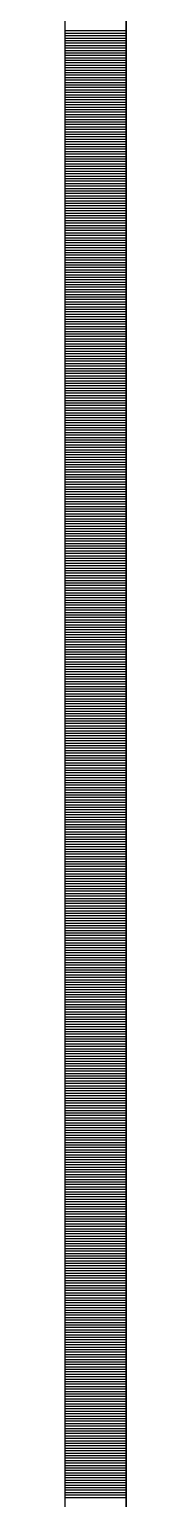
# Model space of a CAD drawing. Header units: millimetres. Extents: x -231292 to 573618, y -153144 to 564035.
# Drawn here: x 8548 to 8573, y 255613 to 256209 of the extents above; entities that cross this region are included whole.
import ezdxf

# ---------------------------------------------------------------- set-up
doc = ezdxf.new("R2010")
doc.units = ezdxf.units.MM
doc.layers.add('АР_Тонкая', color=250, linetype='Continuous', lineweight=5)
doc.layers.add('АР_Штриховка', color=250, linetype='Continuous', lineweight=0)

msp = doc.modelspace()

# ---------------------------------------------------------------- linework, layer by layer
at = {"layer": 'АР_Тонкая', "color": 18, "linetype": 'Continuous', "lineweight": 25, "true_color": 0x000000}
for p, q in [((8548.243, 263866.253), (8548.243, 187666.253)), ((8573.243, 263866.253), (8573.243, 187666.253)), ((8573.243, 187666.253), (8573.243, 263866.253))]:
    msp.add_line(p, q, dxfattribs=at)
at = {"layer": 'АР_Штриховка', "color": 18, "linetype": 'Continuous', "lineweight": 25, "true_color": 0x000000}
for p, q in [((8548.243, 256208.002), (8573.243, 256208.002)), ((8548.243, 256207.002), (8573.243, 256207.002)), ((8548.243, 256206.002), (8573.243, 256206.002)), ((8548.243, 256205.002), (8573.243, 256205.002)), ((8548.243, 256204.002), (8573.243, 256204.002)), ((8548.243, 256203.002), (8573.243, 256203.002)), ((8548.243, 256202.002), (8573.243, 256202.002)), ((8548.243, 256201.002), (8573.243, 256201.002)), ((8548.243, 256200.002), (8573.243, 256200.002)), ((8548.243, 256199.002), (8573.243, 256199.002)), ((8548.243, 256198.002), (8573.243, 256198.002)), ((8548.243, 256197.002), (8573.243, 256197.002)), ((8548.243, 256196.002), (8573.243, 256196.002)), ((8548.243, 256195.002), (8573.243, 256195.002)), ((8548.243, 256194.002), (8573.243, 256194.002)), ((8548.243, 256193.002), (8573.243, 256193.002)), ((8548.243, 256192.002), (8573.243, 256192.002)), ((8548.243, 256191.002), (8573.243, 256191.002)), ((8548.243, 256190.002), (8573.243, 256190.002)), ((8548.243, 256189.002), (8573.243, 256189.002)), ((8548.243, 256188.002), (8573.243, 256188.002)), ((8548.243, 256187.002), (8573.243, 256187.002)), ((8548.243, 256186.002), (8573.243, 256186.002)), ((8548.243, 256185.002), (8573.243, 256185.002)), ((8548.243, 256184.002), (8573.243, 256184.002)), ((8548.243, 256183.002), (8573.243, 256183.002)), ((8548.243, 256182.002), (8573.243, 256182.002)), ((8548.243, 256181.002), (8573.243, 256181.002)), ((8548.243, 256180.002), (8573.243, 256180.002)), ((8548.243, 256179.002), (8573.243, 256179.002)), ((8548.243, 256178.002), (8573.243, 256178.002)), ((8548.243, 256177.002), (8573.243, 256177.002)), ((8548.243, 256176.002), (8573.243, 256176.002)), ((8548.243, 256175.002), (8573.243, 256175.002)), ((8548.243, 256174.002), (8573.243, 256174.002)), ((8548.243, 256173.002), (8573.243, 256173.002)), ((8548.243, 256172.002), (8573.243, 256172.002)), ((8548.243, 256171.002), (8573.243, 256171.002)), ((8548.243, 256170.002), (8573.243, 256170.002)), ((8548.243, 256169.002), (8573.243, 256169.002)), ((8548.243, 256168.002), (8573.243, 256168.002)), ((8548.243, 256167.002), (8573.243, 256167.002)), ((8548.243, 256166.002), (8573.243, 256166.002)), ((8548.243, 256165.002), (8573.243, 256165.002)), ((8548.243, 256164.002), (8573.243, 256164.002)), ((8548.243, 256163.002), (8573.243, 256163.002)), ((8548.243, 256162.002), (8573.243, 256162.002)), ((8548.243, 256161.002), (8573.243, 256161.002)), ((8548.243, 256160.002), (8573.243, 256160.002)), ((8548.243, 256159.002), (8573.243, 256159.002)), ((8548.243, 256158.002), (8573.243, 256158.002)), ((8548.243, 256157.002), (8573.243, 256157.002)), ((8548.243, 256156.002), (8573.243, 256156.002)), ((8548.243, 256155.002), (8573.243, 256155.002)), ((8548.243, 256154.002), (8573.243, 256154.002)), ((8548.243, 256153.002), (8573.243, 256153.002)), ((8548.243, 256152.002), (8573.243, 256152.002)), ((8548.243, 256151.002), (8573.243, 256151.002)), ((8548.243, 256150.002), (8573.243, 256150.002)), ((8548.243, 256149.002), (8573.243, 256149.002)), ((8548.243, 256148.002), (8573.243, 256148.002)), ((8548.243, 256147.002), (8573.243, 256147.002)), ((8548.243, 256146.002), (8573.243, 256146.002)), ((8548.243, 256145.002), (8573.243, 256145.002)), ((8548.243, 256144.002), (8573.243, 256144.002)), ((8548.243, 256143.002), (8573.243, 256143.002)), ((8548.243, 256142.002), (8573.243, 256142.002)), ((8548.243, 256141.002), (8573.243, 256141.002)), ((8548.243, 256140.002), (8573.243, 256140.002)), ((8548.243, 256139.002), (8573.243, 256139.002)), ((8548.243, 256138.002), (8573.243, 256138.002)), ((8548.243, 256137.002), (8573.243, 256137.002)), ((8548.243, 256136.002), (8573.243, 256136.002)), ((8548.243, 256135.002), (8573.243, 256135.002)), ((8548.243, 256134.002), (8573.243, 256134.002)), ((8548.243, 256133.002), (8573.243, 256133.002)), ((8548.243, 256132.002), (8573.243, 256132.002)), ((8548.243, 256131.002), (8573.243, 256131.002)), ((8548.243, 256130.002), (8573.243, 256130.002)), ((8548.243, 256129.002), (8573.243, 256129.002)), ((8548.243, 256128.002), (8573.243, 256128.002)), ((8548.243, 256127.002), (8573.243, 256127.002)), ((8548.243, 256126.002), (8573.243, 256126.002)), ((8548.243, 256125.002), (8573.243, 256125.002)), ((8548.243, 256124.002), (8573.243, 256124.002)), ((8548.243, 256123.002), (8573.243, 256123.002)), ((8548.243, 256122.002), (8573.243, 256122.002)), ((8548.243, 256121.002), (8573.243, 256121.002)), ((8548.243, 256120.002), (8573.243, 256120.002)), ((8548.243, 256119.002), (8573.243, 256119.002)), ((8548.243, 256118.002), (8573.243, 256118.002)), ((8548.243, 256117.002), (8573.243, 256117.002)), ((8548.243, 256116.002), (8573.243, 256116.002)), ((8548.243, 256115.002), (8573.243, 256115.002)), ((8548.243, 256114.002), (8573.243, 256114.002)), ((8548.243, 256113.002), (8573.243, 256113.002)), ((8548.243, 256112.002), (8573.243, 256112.002)), ((8548.243, 256111.002), (8573.243, 256111.002)), ((8548.243, 256110.002), (8573.243, 256110.002)), ((8548.243, 256109.002), (8573.243, 256109.002)), ((8548.243, 256108.002), (8573.243, 256108.002)), ((8548.243, 256107.002), (8573.243, 256107.002)), ((8548.243, 256106.002), (8573.243, 256106.002)), ((8548.243, 256105.002), (8573.243, 256105.002)), ((8548.243, 256104.002), (8573.243, 256104.002)), ((8548.243, 256103.002), (8573.243, 256103.002)), ((8548.243, 256102.002), (8573.243, 256102.002)), ((8548.243, 256101.002), (8573.243, 256101.002)), ((8548.243, 256100.002), (8573.243, 256100.002)), ((8548.243, 256099.002), (8573.243, 256099.002)), ((8548.243, 256098.002), (8573.243, 256098.002)), ((8548.243, 256097.002), (8573.243, 256097.002)), ((8548.243, 256096.002), (8573.243, 256096.002)), ((8548.243, 256095.002), (8573.243, 256095.002)), ((8548.243, 256094.002), (8573.243, 256094.002)), ((8548.243, 256093.002), (8573.243, 256093.002)), ((8548.243, 256092.002), (8573.243, 256092.002)), ((8548.243, 256091.002), (8573.243, 256091.002)), ((8548.243, 256090.002), (8573.243, 256090.002)), ((8548.243, 256089.002), (8573.243, 256089.002)), ((8548.243, 256088.002), (8573.243, 256088.002)), ((8548.243, 256087.002), (8573.243, 256087.002)), ((8548.243, 256086.002), (8573.243, 256086.002)), ((8548.243, 256085.002), (8573.243, 256085.002)), ((8548.243, 256084.002), (8573.243, 256084.002)), ((8548.243, 256083.002), (8573.243, 256083.002)), ((8548.243, 256082.002), (8573.243, 256082.002)), ((8548.243, 256081.002), (8573.243, 256081.002)), ((8548.243, 256080.002), (8573.243, 256080.002)), ((8548.243, 256079.002), (8573.243, 256079.002)), ((8548.243, 256078.002), (8573.243, 256078.002)), ((8548.243, 256077.002), (8573.243, 256077.002)), ((8548.243, 256076.002), (8573.243, 256076.002)), ((8548.243, 256075.002), (8573.243, 256075.002)), ((8548.243, 256074.002), (8573.243, 256074.002)), ((8548.243, 256073.002), (8573.243, 256073.002)), ((8548.243, 256072.002), (8573.243, 256072.002)), ((8548.243, 256071.002), (8573.243, 256071.002)), ((8548.243, 256070.002), (8573.243, 256070.002)), ((8548.243, 256069.002), (8573.243, 256069.002)), ((8548.243, 256068.002), (8573.243, 256068.002)), ((8548.243, 256067.002), (8573.243, 256067.002)), ((8548.243, 256066.002), (8573.243, 256066.002)), ((8548.243, 256065.002), (8573.243, 256065.002)), ((8548.243, 256064.002), (8573.243, 256064.002)), ((8548.243, 256063.002), (8573.243, 256063.002)), ((8548.243, 256062.002), (8573.243, 256062.002)), ((8548.243, 256061.002), (8573.243, 256061.002)), ((8548.243, 256060.002), (8573.243, 256060.002)), ((8548.243, 256059.002), (8573.243, 256059.002)), ((8548.243, 256058.002), (8573.243, 256058.002)), ((8548.243, 256057.002), (8573.243, 256057.002)), ((8548.243, 256056.002), (8573.243, 256056.002)), ((8548.243, 256055.002), (8573.243, 256055.002)), ((8548.243, 256054.002), (8573.243, 256054.002)), ((8548.243, 256053.002), (8573.243, 256053.002)), ((8548.243, 256052.002), (8573.243, 256052.002)), ((8548.243, 256051.002), (8573.243, 256051.002)), ((8548.243, 256050.002), (8573.243, 256050.002)), ((8548.243, 256049.002), (8573.243, 256049.002)), ((8548.243, 256048.002), (8573.243, 256048.002)), ((8548.243, 256047.002), (8573.243, 256047.002)), ((8548.243, 256046.002), (8573.243, 256046.002)), ((8548.243, 256045.002), (8573.243, 256045.002)), ((8548.243, 256044.002), (8573.243, 256044.002)), ((8548.243, 256043.002), (8573.243, 256043.002)), ((8548.243, 256042.002), (8573.243, 256042.002)), ((8548.243, 256041.002), (8573.243, 256041.002)), ((8548.243, 256040.002), (8573.243, 256040.002)), ((8548.243, 256039.002), (8573.243, 256039.002)), ((8548.243, 256038.002), (8573.243, 256038.002)), ((8548.243, 256037.002), (8573.243, 256037.002)), ((8548.243, 256036.002), (8573.243, 256036.002)), ((8548.243, 256035.002), (8573.243, 256035.002)), ((8548.243, 256034.002), (8573.243, 256034.002)), ((8548.243, 256033.002), (8573.243, 256033.002)), ((8548.243, 256032.002), (8573.243, 256032.002)), ((8548.243, 256031.002), (8573.243, 256031.002)), ((8548.243, 256030.002), (8573.243, 256030.002)), ((8548.243, 256029.002), (8573.243, 256029.002)), ((8548.243, 256028.002), (8573.243, 256028.002)), ((8548.243, 256027.002), (8573.243, 256027.002)), ((8548.243, 256026.002), (8573.243, 256026.002)), ((8548.243, 256025.002), (8573.243, 256025.002)), ((8548.243, 256024.002), (8573.243, 256024.002)), ((8548.243, 256023.002), (8573.243, 256023.002)), ((8548.243, 256022.002), (8573.243, 256022.002)), ((8548.243, 256021.002), (8573.243, 256021.002)), ((8548.243, 256020.002), (8573.243, 256020.002)), ((8548.243, 256019.002), (8573.243, 256019.002)), ((8548.243, 256018.002), (8573.243, 256018.002)), ((8548.243, 256017.002), (8573.243, 256017.002)), ((8548.243, 256016.002), (8573.243, 256016.002)), ((8548.243, 256015.002), (8573.243, 256015.002)), ((8548.243, 256014.002), (8573.243, 256014.002)), ((8548.243, 256013.002), (8573.243, 256013.002)), ((8548.243, 256012.002), (8573.243, 256012.002)), ((8548.243, 256011.002), (8573.243, 256011.002)), ((8548.243, 256010.002), (8573.243, 256010.002)), ((8548.243, 256009.002), (8573.243, 256009.002)), ((8548.243, 256008.002), (8573.243, 256008.002)), ((8548.243, 256007.002), (8573.243, 256007.002)), ((8548.243, 256006.002), (8573.243, 256006.002)), ((8548.243, 256005.002), (8573.243, 256005.002)), ((8548.243, 256004.002), (8573.243, 256004.002)), ((8548.243, 256003.002), (8573.243, 256003.002)), ((8548.243, 256002.002), (8573.243, 256002.002)), ((8548.243, 256001.002), (8573.243, 256001.002)), ((8548.243, 256000.002), (8573.243, 256000.002)), ((8548.243, 255999.002), (8573.243, 255999.002)), ((8548.243, 255998.002), (8573.243, 255998.002)), ((8548.243, 255997.002), (8573.243, 255997.002)), ((8548.243, 255996.002), (8573.243, 255996.002)), ((8548.243, 255995.002), (8573.243, 255995.002)), ((8548.243, 255994.002), (8573.243, 255994.002)), ((8548.243, 255993.002), (8573.243, 255993.002)), ((8548.243, 255992.002), (8573.243, 255992.002)), ((8548.243, 255991.002), (8573.243, 255991.002)), ((8548.243, 255990.002), (8573.243, 255990.002)), ((8548.243, 255989.002), (8573.243, 255989.002)), ((8548.243, 255988.002), (8573.243, 255988.002)), ((8548.243, 255987.002), (8573.243, 255987.002)), ((8548.243, 255986.002), (8573.243, 255986.002)), ((8548.243, 255985.002), (8573.243, 255985.002)), ((8548.243, 255984.002), (8573.243, 255984.002)), ((8548.243, 255983.002), (8573.243, 255983.002)), ((8548.243, 255982.002), (8573.243, 255982.002)), ((8548.243, 255981.002), (8573.243, 255981.002)), ((8548.243, 255980.002), (8573.243, 255980.002)), ((8548.243, 255979.002), (8573.243, 255979.002)), ((8548.243, 255978.002), (8573.243, 255978.002)), ((8548.243, 255977.002), (8573.243, 255977.002)), ((8548.243, 255976.002), (8573.243, 255976.002)), ((8548.243, 255975.002), (8573.243, 255975.002)), ((8548.243, 255974.002), (8573.243, 255974.002)), ((8548.243, 255973.002), (8573.243, 255973.002)), ((8548.243, 255972.002), (8573.243, 255972.002)), ((8548.243, 255971.002), (8573.243, 255971.002)), ((8548.243, 255970.002), (8573.243, 255970.002)), ((8548.243, 255969.002), (8573.243, 255969.002)), ((8548.243, 255968.002), (8573.243, 255968.002)), ((8548.243, 255967.002), (8573.243, 255967.002)), ((8548.243, 255966.002), (8573.243, 255966.002)), ((8548.243, 255965.002), (8573.243, 255965.002)), ((8548.243, 255964.002), (8573.243, 255964.002)), ((8548.243, 255963.002), (8573.243, 255963.002)), ((8548.243, 255962.002), (8573.243, 255962.002)), ((8548.243, 255961.002), (8573.243, 255961.002)), ((8548.243, 255960.002), (8573.243, 255960.002)), ((8548.243, 255959.002), (8573.243, 255959.002)), ((8548.243, 255958.002), (8573.243, 255958.002)), ((8548.243, 255957.002), (8573.243, 255957.002)), ((8548.243, 255956.002), (8573.243, 255956.002)), ((8548.243, 255955.002), (8573.243, 255955.002)), ((8548.243, 255954.002), (8573.243, 255954.002)), ((8548.243, 255953.002), (8573.243, 255953.002)), ((8548.243, 255952.002), (8573.243, 255952.002)), ((8548.243, 255951.002), (8573.243, 255951.002)), ((8548.243, 255950.002), (8573.243, 255950.002)), ((8548.243, 255949.002), (8573.243, 255949.002)), ((8548.243, 255948.002), (8573.243, 255948.002)), ((8548.243, 255947.002), (8573.243, 255947.002)), ((8548.243, 255946.002), (8573.243, 255946.002)), ((8548.243, 255945.002), (8573.243, 255945.002)), ((8548.243, 255944.002), (8573.243, 255944.002)), ((8548.243, 255943.002), (8573.243, 255943.002)), ((8548.243, 255942.002), (8573.243, 255942.002)), ((8548.243, 255941.002), (8573.243, 255941.002)), ((8548.243, 255940.002), (8573.243, 255940.002)), ((8548.243, 255939.002), (8573.243, 255939.002)), ((8548.243, 255938.002), (8573.243, 255938.002)), ((8548.243, 255937.002), (8573.243, 255937.002)), ((8548.243, 255936.002), (8573.243, 255936.002)), ((8548.243, 255935.002), (8573.243, 255935.002)), ((8548.243, 255934.002), (8573.243, 255934.002)), ((8548.243, 255933.002), (8573.243, 255933.002)), ((8548.243, 255932.002), (8573.243, 255932.002)), ((8548.243, 255931.002), (8573.243, 255931.002)), ((8548.243, 255930.002), (8573.243, 255930.002)), ((8548.243, 255929.002), (8573.243, 255929.002)), ((8548.243, 255928.002), (8573.243, 255928.002)), ((8548.243, 255927.002), (8573.243, 255927.002)), ((8548.243, 255926.002), (8573.243, 255926.002)), ((8548.243, 255925.002), (8573.243, 255925.002)), ((8548.243, 255924.002), (8573.243, 255924.002)), ((8548.243, 255923.002), (8573.243, 255923.002)), ((8548.243, 255922.002), (8573.243, 255922.002)), ((8548.243, 255921.002), (8573.243, 255921.002)), ((8548.243, 255920.002), (8573.243, 255920.002)), ((8548.243, 255919.002), (8573.243, 255919.002)), ((8548.243, 255918.002), (8573.243, 255918.002)), ((8548.243, 255917.002), (8573.243, 255917.002)), ((8548.243, 255916.002), (8573.243, 255916.002)), ((8548.243, 255915.002), (8573.243, 255915.002)), ((8548.243, 255914.002), (8573.243, 255914.002)), ((8548.243, 255913.002), (8573.243, 255913.002)), ((8548.243, 255912.002), (8573.243, 255912.002)), ((8548.243, 255911.002), (8573.243, 255911.002)), ((8548.243, 255910.002), (8573.243, 255910.002)), ((8548.243, 255909.002), (8573.243, 255909.002)), ((8548.243, 255908.002), (8573.243, 255908.002)), ((8548.243, 255907.002), (8573.243, 255907.002)), ((8548.243, 255906.002), (8573.243, 255906.002)), ((8548.243, 255905.002), (8573.243, 255905.002)), ((8548.243, 255904.002), (8573.243, 255904.002)), ((8548.243, 255903.002), (8573.243, 255903.002)), ((8548.243, 255902.002), (8573.243, 255902.002)), ((8548.243, 255901.002), (8573.243, 255901.002)), ((8548.243, 255900.002), (8573.243, 255900.002)), ((8548.243, 255899.002), (8573.243, 255899.002)), ((8548.243, 255898.002), (8573.243, 255898.002)), ((8548.243, 255897.002), (8573.243, 255897.002)), ((8548.243, 255896.002), (8573.243, 255896.002)), ((8548.243, 255895.002), (8573.243, 255895.002)), ((8548.243, 255894.002), (8573.243, 255894.002)), ((8548.243, 255893.002), (8573.243, 255893.002)), ((8548.243, 255892.002), (8573.243, 255892.002)), ((8548.243, 255891.002), (8573.243, 255891.002)), ((8548.243, 255890.002), (8573.243, 255890.002)), ((8548.243, 255889.002), (8573.243, 255889.002)), ((8548.243, 255888.002), (8573.243, 255888.002)), ((8548.243, 255887.002), (8573.243, 255887.002)), ((8548.243, 255886.002), (8573.243, 255886.002)), ((8548.243, 255885.002), (8573.243, 255885.002)), ((8548.243, 255884.002), (8573.243, 255884.002)), ((8548.243, 255883.002), (8573.243, 255883.002)), ((8548.243, 255882.002), (8573.243, 255882.002)), ((8548.243, 255881.002), (8573.243, 255881.002)), ((8548.243, 255880.002), (8573.243, 255880.002)), ((8548.243, 255879.002), (8573.243, 255879.002)), ((8548.243, 255878.002), (8573.243, 255878.002)), ((8548.243, 255877.002), (8573.243, 255877.002)), ((8548.243, 255876.002), (8573.243, 255876.002)), ((8548.243, 255875.002), (8573.243, 255875.002)), ((8548.243, 255874.002), (8573.243, 255874.002)), ((8548.243, 255873.002), (8573.243, 255873.002)), ((8548.243, 255872.002), (8573.243, 255872.002)), ((8548.243, 255871.002), (8573.243, 255871.002)), ((8548.243, 255870.002), (8573.243, 255870.002)), ((8548.243, 255869.002), (8573.243, 255869.002)), ((8548.243, 255868.002), (8573.243, 255868.002)), ((8548.243, 255867.002), (8573.243, 255867.002)), ((8548.243, 255866.002), (8573.243, 255866.002)), ((8548.243, 255865.002), (8573.243, 255865.002)), ((8548.243, 255864.002), (8573.243, 255864.002)), ((8548.243, 255863.002), (8573.243, 255863.002)), ((8548.243, 255862.002), (8573.243, 255862.002)), ((8548.243, 255861.002), (8573.243, 255861.002)), ((8548.243, 255860.002), (8573.243, 255860.002)), ((8548.243, 255859.002), (8573.243, 255859.002)), ((8548.243, 255858.002), (8573.243, 255858.002)), ((8548.243, 255857.002), (8573.243, 255857.002)), ((8548.243, 255856.002), (8573.243, 255856.002)), ((8548.243, 255855.002), (8573.243, 255855.002)), ((8548.243, 255854.002), (8573.243, 255854.002)), ((8548.243, 255853.002), (8573.243, 255853.002)), ((8548.243, 255852.002), (8573.243, 255852.002)), ((8548.243, 255851.002), (8573.243, 255851.002)), ((8548.243, 255850.002), (8573.243, 255850.002)), ((8548.243, 255849.002), (8573.243, 255849.002)), ((8548.243, 255848.002), (8573.243, 255848.002)), ((8548.243, 255847.002), (8573.243, 255847.002)), ((8548.243, 255846.002), (8573.243, 255846.002)), ((8548.243, 255845.002), (8573.243, 255845.002)), ((8548.243, 255844.002), (8573.243, 255844.002)), ((8548.243, 255843.002), (8573.243, 255843.002)), ((8548.243, 255842.002), (8573.243, 255842.002)), ((8548.243, 255841.002), (8573.243, 255841.002)), ((8548.243, 255840.002), (8573.243, 255840.002)), ((8548.243, 255839.002), (8573.243, 255839.002)), ((8548.243, 255838.002), (8573.243, 255838.002)), ((8548.243, 255837.002), (8573.243, 255837.002)), ((8548.243, 255836.002), (8573.243, 255836.002)), ((8548.243, 255835.002), (8573.243, 255835.002)), ((8548.243, 255834.002), (8573.243, 255834.002)), ((8548.243, 255833.002), (8573.243, 255833.002)), ((8548.243, 255832.002), (8573.243, 255832.002)), ((8548.243, 255831.002), (8573.243, 255831.002)), ((8548.243, 255830.002), (8573.243, 255830.002)), ((8548.243, 255829.002), (8573.243, 255829.002)), ((8548.243, 255828.002), (8573.243, 255828.002)), ((8548.243, 255827.002), (8573.243, 255827.002)), ((8548.243, 255826.002), (8573.243, 255826.002)), ((8548.243, 255825.002), (8573.243, 255825.002)), ((8548.243, 255824.002), (8573.243, 255824.002)), ((8548.243, 255823.002), (8573.243, 255823.002)), ((8548.243, 255822.002), (8573.243, 255822.002)), ((8548.243, 255821.002), (8573.243, 255821.002)), ((8548.243, 255820.002), (8573.243, 255820.002)), ((8548.243, 255819.002), (8573.243, 255819.002)), ((8548.243, 255818.002), (8573.243, 255818.002)), ((8548.243, 255817.002), (8573.243, 255817.002)), ((8548.243, 255816.002), (8573.243, 255816.002)), ((8548.243, 255815.002), (8573.243, 255815.002)), ((8548.243, 255814.002), (8573.243, 255814.002)), ((8548.243, 255813.002), (8573.243, 255813.002)), ((8548.243, 255812.002), (8573.243, 255812.002)), ((8548.243, 255811.002), (8573.243, 255811.002)), ((8548.243, 255810.002), (8573.243, 255810.002)), ((8548.243, 255809.002), (8573.243, 255809.002)), ((8548.243, 255808.002), (8573.243, 255808.002)), ((8548.243, 255807.002), (8573.243, 255807.002)), ((8548.243, 255806.002), (8573.243, 255806.002)), ((8548.243, 255805.002), (8573.243, 255805.002)), ((8548.243, 255804.002), (8573.243, 255804.002)), ((8548.243, 255803.002), (8573.243, 255803.002)), ((8548.243, 255802.002), (8573.243, 255802.002)), ((8548.243, 255801.002), (8573.243, 255801.002)), ((8548.243, 255800.002), (8573.243, 255800.002)), ((8548.243, 255799.002), (8573.243, 255799.002)), ((8548.243, 255798.002), (8573.243, 255798.002)), ((8548.243, 255797.002), (8573.243, 255797.002)), ((8548.243, 255796.002), (8573.243, 255796.002)), ((8548.243, 255795.002), (8573.243, 255795.002)), ((8548.243, 255794.002), (8573.243, 255794.002)), ((8548.243, 255793.002), (8573.243, 255793.002)), ((8548.243, 255792.002), (8573.243, 255792.002)), ((8548.243, 255791.002), (8573.243, 255791.002)), ((8548.243, 255790.002), (8573.243, 255790.002)), ((8548.243, 255789.002), (8573.243, 255789.002)), ((8548.243, 255788.002), (8573.243, 255788.002)), ((8548.243, 255787.002), (8573.243, 255787.002)), ((8548.243, 255786.002), (8573.243, 255786.002)), ((8548.243, 255785.002), (8573.243, 255785.002)), ((8548.243, 255784.002), (8573.243, 255784.002)), ((8548.243, 255783.002), (8573.243, 255783.002)), ((8548.243, 255782.002), (8573.243, 255782.002)), ((8548.243, 255781.002), (8573.243, 255781.002)), ((8548.243, 255780.002), (8573.243, 255780.002)), ((8548.243, 255779.002), (8573.243, 255779.002)), ((8548.243, 255778.002), (8573.243, 255778.002)), ((8548.243, 255777.002), (8573.243, 255777.002)), ((8548.243, 255776.002), (8573.243, 255776.002)), ((8548.243, 255775.002), (8573.243, 255775.002)), ((8548.243, 255774.002), (8573.243, 255774.002)), ((8548.243, 255773.002), (8573.243, 255773.002)), ((8548.243, 255772.002), (8573.243, 255772.002)), ((8548.243, 255771.002), (8573.243, 255771.002)), ((8548.243, 255770.002), (8573.243, 255770.002)), ((8548.243, 255769.002), (8573.243, 255769.002)), ((8548.243, 255768.002), (8573.243, 255768.002)), ((8548.243, 255767.002), (8573.243, 255767.002)), ((8548.243, 255766.002), (8573.243, 255766.002)), ((8548.243, 255765.002), (8573.243, 255765.002)), ((8548.243, 255764.002), (8573.243, 255764.002)), ((8548.243, 255763.002), (8573.243, 255763.002)), ((8548.243, 255762.002), (8573.243, 255762.002)), ((8548.243, 255761.002), (8573.243, 255761.002)), ((8548.243, 255760.002), (8573.243, 255760.002)), ((8548.243, 255759.002), (8573.243, 255759.002)), ((8548.243, 255758.002), (8573.243, 255758.002)), ((8548.243, 255757.002), (8573.243, 255757.002)), ((8548.243, 255756.002), (8573.243, 255756.002)), ((8548.243, 255755.002), (8573.243, 255755.002)), ((8548.243, 255754.002), (8573.243, 255754.002)), ((8548.243, 255753.002), (8573.243, 255753.002)), ((8548.243, 255752.002), (8573.243, 255752.002)), ((8548.243, 255751.002), (8573.243, 255751.002)), ((8548.243, 255750.002), (8573.243, 255750.002)), ((8548.243, 255749.002), (8573.243, 255749.002)), ((8548.243, 255748.002), (8573.243, 255748.002)), ((8548.243, 255747.002), (8573.243, 255747.002)), ((8548.243, 255746.002), (8573.243, 255746.002)), ((8548.243, 255745.002), (8573.243, 255745.002)), ((8548.243, 255744.002), (8573.243, 255744.002)), ((8548.243, 255743.002), (8573.243, 255743.002)), ((8548.243, 255742.002), (8573.243, 255742.002)), ((8548.243, 255741.002), (8573.243, 255741.002)), ((8548.243, 255740.002), (8573.243, 255740.002)), ((8548.243, 255739.002), (8573.243, 255739.002)), ((8548.243, 255738.002), (8573.243, 255738.002)), ((8548.243, 255737.002), (8573.243, 255737.002)), ((8548.243, 255736.002), (8573.243, 255736.002)), ((8548.243, 255735.002), (8573.243, 255735.002)), ((8548.243, 255734.002), (8573.243, 255734.002)), ((8548.243, 255733.002), (8573.243, 255733.002)), ((8548.243, 255732.002), (8573.243, 255732.002)), ((8548.243, 255731.002), (8573.243, 255731.002)), ((8548.243, 255730.002), (8573.243, 255730.002)), ((8548.243, 255729.002), (8573.243, 255729.002)), ((8548.243, 255728.002), (8573.243, 255728.002)), ((8548.243, 255727.002), (8573.243, 255727.002)), ((8548.243, 255726.002), (8573.243, 255726.002)), ((8548.243, 255725.002), (8573.243, 255725.002)), ((8548.243, 255724.002), (8573.243, 255724.002)), ((8548.243, 255723.002), (8573.243, 255723.002)), ((8548.243, 255722.002), (8573.243, 255722.002)), ((8548.243, 255721.002), (8573.243, 255721.002)), ((8548.243, 255720.002), (8573.243, 255720.002)), ((8548.243, 255719.002), (8573.243, 255719.002)), ((8548.243, 255718.002), (8573.243, 255718.002)), ((8548.243, 255717.002), (8573.243, 255717.002)), ((8548.243, 255716.002), (8573.243, 255716.002)), ((8548.243, 255715.002), (8573.243, 255715.002)), ((8548.243, 255714.002), (8573.243, 255714.002)), ((8548.243, 255713.002), (8573.243, 255713.002)), ((8548.243, 255712.002), (8573.243, 255712.002)), ((8548.243, 255711.002), (8573.243, 255711.002)), ((8548.243, 255710.002), (8573.243, 255710.002)), ((8548.243, 255709.002), (8573.243, 255709.002)), ((8548.243, 255708.002), (8573.243, 255708.002)), ((8548.243, 255707.002), (8573.243, 255707.002)), ((8548.243, 255706.002), (8573.243, 255706.002)), ((8548.243, 255705.002), (8573.243, 255705.002)), ((8548.243, 255704.002), (8573.243, 255704.002)), ((8548.243, 255703.002), (8573.243, 255703.002)), ((8548.243, 255702.002), (8573.243, 255702.002)), ((8548.243, 255701.002), (8573.243, 255701.002)), ((8548.243, 255700.002), (8573.243, 255700.002)), ((8548.243, 255699.002), (8573.243, 255699.002)), ((8548.243, 255698.002), (8573.243, 255698.002)), ((8548.243, 255697.002), (8573.243, 255697.002)), ((8548.243, 255696.002), (8573.243, 255696.002)), ((8548.243, 255695.002), (8573.243, 255695.002)), ((8548.243, 255694.002), (8573.243, 255694.002)), ((8548.243, 255693.002), (8573.243, 255693.002)), ((8548.243, 255692.002), (8573.243, 255692.002)), ((8548.243, 255691.002), (8573.243, 255691.002)), ((8548.243, 255690.002), (8573.243, 255690.002)), ((8548.243, 255689.002), (8573.243, 255689.002)), ((8548.243, 255688.002), (8573.243, 255688.002)), ((8548.243, 255687.002), (8573.243, 255687.002)), ((8548.243, 255686.002), (8573.243, 255686.002)), ((8548.243, 255685.002), (8573.243, 255685.002)), ((8548.243, 255684.002), (8573.243, 255684.002)), ((8548.243, 255683.002), (8573.243, 255683.002)), ((8548.243, 255682.002), (8573.243, 255682.002)), ((8548.243, 255681.002), (8573.243, 255681.002)), ((8548.243, 255680.002), (8573.243, 255680.002)), ((8548.243, 255679.002), (8573.243, 255679.002)), ((8548.243, 255678.002), (8573.243, 255678.002)), ((8548.243, 255677.002), (8573.243, 255677.002)), ((8548.243, 255676.002), (8573.243, 255676.002)), ((8548.243, 255675.002), (8573.243, 255675.002)), ((8548.243, 255674.002), (8573.243, 255674.002)), ((8548.243, 255673.002), (8573.243, 255673.002)), ((8548.243, 255672.002), (8573.243, 255672.002)), ((8548.243, 255671.002), (8573.243, 255671.002)), ((8548.243, 255670.002), (8573.243, 255670.002)), ((8548.243, 255669.002), (8573.243, 255669.002)), ((8548.243, 255668.002), (8573.243, 255668.002)), ((8548.243, 255667.002), (8573.243, 255667.002)), ((8548.243, 255666.002), (8573.243, 255666.002)), ((8548.243, 255665.002), (8573.243, 255665.002)), ((8548.243, 255664.002), (8573.243, 255664.002)), ((8548.243, 255663.002), (8573.243, 255663.002)), ((8548.243, 255662.002), (8573.243, 255662.002)), ((8548.243, 255661.002), (8573.243, 255661.002)), ((8548.243, 255660.002), (8573.243, 255660.002)), ((8548.243, 255659.002), (8573.243, 255659.002)), ((8548.243, 255658.002), (8573.243, 255658.002)), ((8548.243, 255657.002), (8573.243, 255657.002)), ((8548.243, 255656.002), (8573.243, 255656.002)), ((8548.243, 255655.002), (8573.243, 255655.002)), ((8548.243, 255654.002), (8573.243, 255654.002)), ((8548.243, 255653.002), (8573.243, 255653.002)), ((8548.243, 255652.002), (8573.243, 255652.002)), ((8548.243, 255651.002), (8573.243, 255651.002)), ((8548.243, 255650.002), (8573.243, 255650.002)), ((8548.243, 255649.002), (8573.243, 255649.002)), ((8548.243, 255648.002), (8573.243, 255648.002)), ((8548.243, 255647.002), (8573.243, 255647.002)), ((8548.243, 255646.002), (8573.243, 255646.002)), ((8548.243, 255645.002), (8573.243, 255645.002)), ((8548.243, 255644.002), (8573.243, 255644.002)), ((8548.243, 255643.002), (8573.243, 255643.002)), ((8548.243, 255642.002), (8573.243, 255642.002)), ((8548.243, 255641.002), (8573.243, 255641.002)), ((8548.243, 255640.002), (8573.243, 255640.002)), ((8548.243, 255639.002), (8573.243, 255639.002)), ((8548.243, 255638.002), (8573.243, 255638.002)), ((8548.243, 255637.002), (8573.243, 255637.002)), ((8548.243, 255636.002), (8573.243, 255636.002)), ((8548.243, 255635.002), (8573.243, 255635.002)), ((8548.243, 255634.002), (8573.243, 255634.002)), ((8548.243, 255633.002), (8573.243, 255633.002)), ((8548.243, 255632.002), (8573.243, 255632.002)), ((8548.243, 255631.002), (8573.243, 255631.002)), ((8548.243, 255630.002), (8573.243, 255630.002)), ((8548.243, 255629.002), (8573.243, 255629.002)), ((8548.243, 255628.002), (8573.243, 255628.002)), ((8548.243, 255627.002), (8573.243, 255627.002)), ((8548.243, 255626.002), (8573.243, 255626.002)), ((8548.243, 255625.002), (8573.243, 255625.002)), ((8548.243, 255624.002), (8573.243, 255624.002)), ((8548.243, 255623.002), (8573.243, 255623.002)), ((8548.243, 255622.002), (8573.243, 255622.002)), ((8548.243, 255621.002), (8573.243, 255621.002)), ((8548.243, 255620.002), (8573.243, 255620.002)), ((8548.243, 255619.002), (8573.243, 255619.002)), ((8548.243, 255618.002), (8573.243, 255618.002)), ((8548.243, 255617.002), (8573.243, 255617.002)), ((8548.243, 255616.002), (8573.243, 255616.002)), ((8548.243, 255615.002), (8573.243, 255615.002)), ((8548.243, 255614.002), (8573.243, 255614.002)), ((8548.243, 255613.002), (8573.243, 255613.002))]:
    msp.add_line(p, q, dxfattribs=at)

doc.saveas('drawing.dxf')
